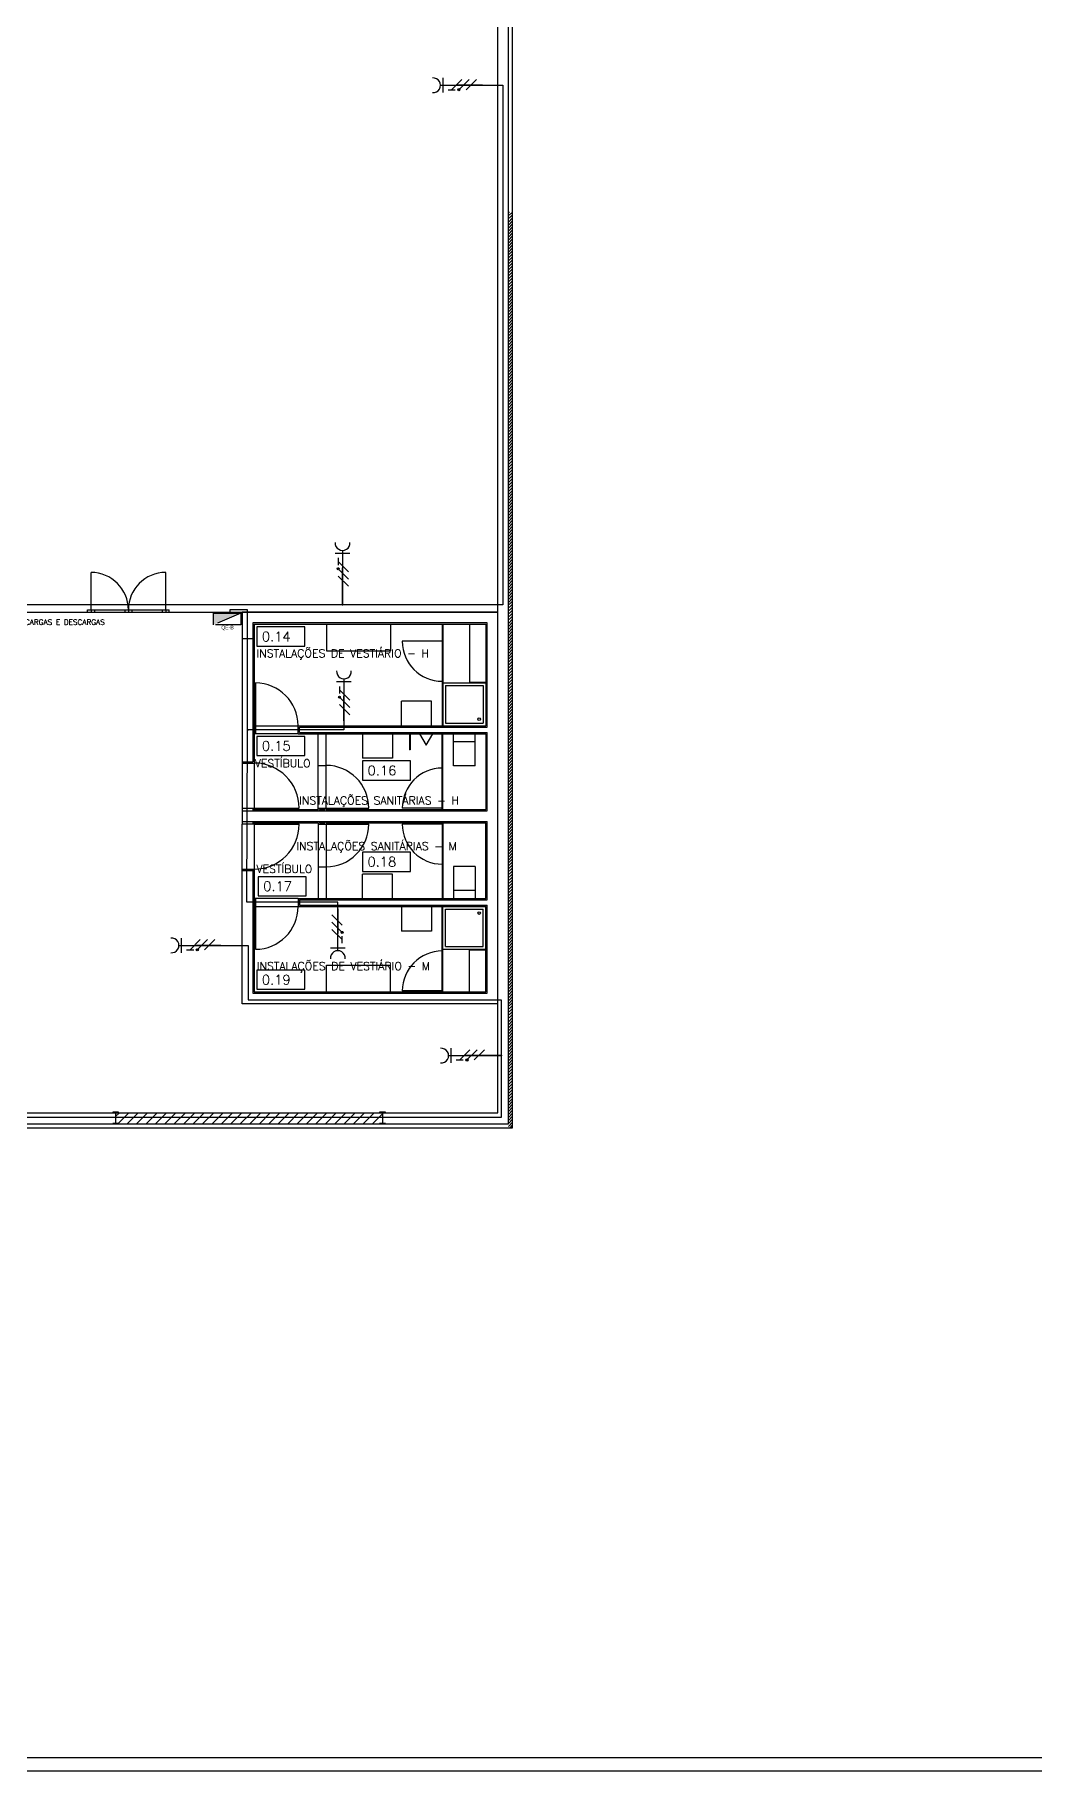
# Model space of a CAD drawing. Header units: millimetres. Extents: x -35961 to -35580, y 154458 to 154764.
# Drawn here: x -35720.91 to -35702.18, y 154616.98 to 154649.52 of the extents above; entities that cross this region are included whole.
import ezdxf

# ---------------------------------------------------------------- set-up
doc = ezdxf.new("R2010")
doc.units = ezdxf.units.MM
doc.header["$MEASUREMENT"] = 0
doc.linetypes.add('PHANTOM2', pattern=[31.75, 15.875, -3.175, 3.175, -3.175, 3.175, -3.175])
doc.layers.get('0').update_dxf_attribs({"color": 253})
for name, color, linetype in [('0_ARQ', 253, 'Continuous'), ('LigacoesParciais', 10, 'Continuous'), ('NomesQuadros', 255, 'Continuous'), ('Projecto', 252, 'Continuous'), ('QuadrosEletricos', 80, 'Continuous'), ('Tomadas', 50, 'Continuous')]:
    doc.layers.add(name, color=color, linetype=linetype)
doc.styles.add('ROMANS', font='romans')
doc.styles.get("Standard").update_dxf_attribs({"font": 'ARIALN.TTF'})

msp = doc.modelspace()

# ---------------------------------------------------------------- hatches: boundary and pattern name
at = {"layer": 'LigacoesParciais', "linetype": 'Continuous', "ltscale": 0.03, "true_color": 0x636466}
h = msp.add_hatch(dxfattribs=at)
h.set_pattern_fill('ANSI31', color=251)
h.set_pattern_definition([(45, (106.83378, 29.50199), (-0.08838834765, 0.08838834765), [])])
h.paths.add_polyline_path([(-35719.394, 154629.317), (-35719.394, 154629.117), (-35719.342, 154629.117), (-35714.452, 154629.111), (-35714.452, 154629.117), (-35714.4, 154629.117), (-35714.4, 154629.317)])
at = {"layer": 'Projecto'}
h = msp.add_hatch(dxfattribs=at)
h.set_pattern_fill('ANSI31', color=256, scale=0.0125, style=0)
h.set_pattern_definition([(45, (-45622.590237, 161053.594163), (-0.02806330038, 0.02806330038), [])])
h.paths.add_polyline_path([(-35711.959, 154646.197), (-35712.024, 154646.197), (-35712.024, 154646.047), (-35712.039, 154646.047), (-35712.039, 154638.847), (-35712.024, 154638.847), (-35712.024, 154638.547), (-35712.039, 154638.547), (-35712.039, 154633.897), (-35712.024, 154633.897), (-35712.024, 154633.597), (-35712.039, 154633.597), (-35712.039, 154631.347), (-35712.024, 154631.347), (-35712.024, 154631.047), (-35712.039, 154631.047), (-35712.039, 154629.163), (-35712.039, 154629.053), (-35712.039, 154629.037), (-35711.959, 154629.037)])
at = {"layer": 'QuadrosEletricos', "linetype": 'PHANTOM2', "ltscale": 0.03}
h = msp.add_hatch(color=256, dxfattribs=at)
h.dxf.hatch_style = 1
h.paths.add_polyline_path([(-35717.566, 154638.682), (-35717.566, 154638.461), (-35717.051, 154638.682)])
at = {"layer": 'Tomadas', "linetype": 'Continuous', "ltscale": 0.03, "transparency": 33554687}
h = msp.add_hatch(color=256, dxfattribs=at)
h.dxf.hatch_style = 1
h.paths.add_polyline_path([(-35712.946, 154648.49, 1), (-35712.986, 154648.49, 1)])
h = msp.add_hatch(color=256, dxfattribs=at)
h.dxf.hatch_style = 1
h.paths.add_polyline_path([(-35715.248, 154639.513, 1), (-35715.208, 154639.513, 1)])
h = msp.add_hatch(color=256, dxfattribs=at)
h.dxf.hatch_style = 1
h.paths.add_polyline_path([(-35715.127, 154638.839, 1), (-35715.167, 154638.839, 1)])
h = msp.add_hatch(color=256, dxfattribs=at)
h.dxf.hatch_style = 1
h.paths.add_polyline_path([(-35715.222, 154637.105, 1), (-35715.182, 154637.105, 1)])
h = msp.add_hatch(color=256, dxfattribs=at)
h.dxf.hatch_style = 1
h.paths.add_polyline_path([(-35716.904, 154636.492, 1), (-35716.945, 154636.492, 1)])
h = msp.add_hatch(color=256, dxfattribs=at)
h.dxf.hatch_style = 1
h.paths.add_polyline_path([(-35715.133, 154632.698, 1), (-35715.173, 154632.698, 1)])
h = msp.add_hatch(color=256, dxfattribs=at)
h.dxf.hatch_style = 1
h.paths.add_polyline_path([(-35717.848, 154632.372, 1), (-35717.888, 154632.372, 1)])
h = msp.add_hatch(color=256, dxfattribs=at)
h.dxf.hatch_style = 1
h.paths.add_polyline_path([(-35712.191, 154630.391, 1), (-35712.15, 154630.391, 1)])
h = msp.add_hatch(color=256, dxfattribs=at)
h.dxf.hatch_style = 1
h.paths.add_polyline_path([(-35712.795, 154630.307, 1), (-35712.835, 154630.307, 1)])

# ---------------------------------------------------------------- linework, layer by layer
at = {"layer": '0_ARQ'}
for points in [[(-35766.439, 154676.178), (-35676.439, 154676.178), (-35676.439, 154616.978), (-35766.439, 154616.978)], [(-35676.439, 154616.978), (-35764.189, 154616.978), (-35764.189, 154676.178), (-35676.439, 154676.178)], [(-35676.689, 154617.228), (-35763.939, 154617.228), (-35763.939, 154675.928), (-35676.689, 154675.928)]]:
    msp.add_lwpolyline(points, close=True, dxfattribs=at)
at = {"layer": 'Projecto'}
for p, q in [((-35711.959, 154629.037, 0), (-35711.959, 154666.377, 0)), ((-35719.86, 154638.743, 0), (-35719.86, 154639.443, 0)), ((-35718.46, 154638.743, 0), (-35718.46, 154639.443, 0)), ((-35742.367, 154638.697, 0), (-35712.239, 154638.697, 0)), ((-35719.925, 154638.743, 0), (-35718.395, 154638.743, 0)), ((-35719.925, 154638.698, 0), (-35719.925, 154638.743, 0)), ((-35719.86, 154638.743, 0), (-35719.86, 154638.698, 0)), ((-35719.795, 154638.743, 0), (-35719.795, 154638.698, 0)), ((-35719.225, 154638.743, 0), (-35719.225, 154638.698, 0)), ((-35719.16, 154638.743, 0), (-35719.16, 154638.698, 0)), ((-35719.095, 154638.743, 0), (-35719.095, 154638.698, 0)), ((-35718.525, 154638.743, 0), (-35718.525, 154638.698, 0)), ((-35718.46, 154638.743, 0), (-35718.46, 154638.698, 0)), ((-35718.395, 154638.698, 0), (-35718.395, 154638.743, 0)), ((-35712.439, 154638.697, 0), (-35717.029, 154638.697, 0)), ((-35717.029, 154638.697, 0), (-35717.029, 154635.872, 0)), ((-35716.829, 154638.497, 0), (-35716.829, 154635.897, 0)), ((-35712.439, 154638.497, 0), (-35716.829, 154638.497, 0)), ((-35712.239, 154638.697, 0), (-35712.449, 154638.697, 0)), ((-35712.439, 154636.547, 0), (-35712.439, 154638.497, 0)), ((-35712.439, 154636.547, 0), (-35712.439, 154638.497, 0)), ((-35716.804, 154638.197, 0), (-35717.029, 154638.197, 0)), ((-35716.804, 154638.472, 0), (-35716.804, 154634.977, 0)), ((-35716.804, 154638.472, 0), (-35712.464, 154638.472, 0)), ((-35715.446, 154638.472, 0), (-35715.446, 154637.972, 0)), ((-35714.246, 154638.472, 0), (-35714.246, 154637.972, 0)), ((-35713.277, 154638.472, 0), (-35713.277, 154636.572, 0)), ((-35713.264, 154638.472, 0), (-35713.264, 154636.572, 0)), ((-35712.764, 154638.472, 0), (-35712.764, 154637.372, 0)), ((-35712.464, 154638.472, 0), (-35712.464, 154636.572, 0)), ((-35712.439, 154636.547, 0), (-35712.439, 154638.407, 0)), ((-35715.446, 154637.972, 0), (-35714.246, 154637.972, 0)), ((-35713.264, 154638.153, 0), (-35714.027, 154638.153, 0)), ((-35716.779, 154637.372, 0), (-35716.779, 154636.422, 0)), ((-35713.264, 154637.403, 0), (-35713.277, 154637.403, 0)), ((-35713.264, 154637.372, 0), (-35712.464, 154637.372, 0)), ((-35713.214, 154637.322, 0), (-35713.214, 154636.622, 0)), ((-35713.214, 154637.322, 0), (-35712.514, 154637.322, 0)), ((-35712.764, 154637.385, 0), (-35712.464, 154637.385, 0)), ((-35712.514, 154637.322, 0), (-35712.514, 154636.622, 0)), ((-35713.481, 154637.032, 0), (-35714.041, 154637.032, 0)), ((-35714.041, 154636.572, 0), (-35714.041, 154637.032, 0)), ((-35713.481, 154636.572, 0), (-35713.481, 154637.032, 0)), ((-35716.804, 154636.572, 0), (-35712.464, 154636.572, 0)), ((-35715.979, 154636.422, 0), (-35715.979, 154636.572, 0)), ((-35715.954, 154636.547, 0), (-35712.439, 154636.547, 0)), ((-35715.954, 154636.447, 0), (-35715.954, 154636.547, 0)), ((-35713.214, 154636.622, 0), (-35712.514, 154636.622, 0)), ((-35716.779, 154636.422, 0), (-35716.804, 154636.422, 0)), ((-35715.979, 154636.422, 0), (-35716.779, 154636.422, 0)), ((-35715.979, 154636.422, 0), (-35715.604, 154636.422, 0)), ((-35715.954, 154636.447, 0), (-35715.579, 154636.447, 0)), ((-35715.604, 154636.422, 0), (-35712.464, 154636.422, 0)), ((-35715.604, 154635.827, 0), (-35715.604, 154636.422, 0)), ((-35715.579, 154636.447, 0), (-35712.439, 154636.447, 0)), ((-35715.454, 154635.002, 0), (-35715.454, 154636.422, 0)), ((-35714.773, 154636.422, 0), (-35714.773, 154635.962, 0)), ((-35714.213, 154636.422, 0), (-35714.213, 154635.962, 0)), ((-35713.89, 154636.422, 0), (-35713.89, 154636.122, 0)), ((-35713.877, 154636.422, 0), (-35713.877, 154636.122, 0)), ((-35713.702, 154636.422, 0), (-35713.577, 154636.205, 0)), ((-35713.577, 154636.205, 0), (-35713.452, 154636.422, 0)), ((-35713.277, 154635.002, 0), (-35713.277, 154636.422, 0)), ((-35713.264, 154635.002, 0), (-35713.264, 154636.422, 0)), ((-35713.064, 154635.822, 0), (-35713.064, 154636.422, 0)), ((-35712.664, 154636.272, 0), (-35713.064, 154636.272, 0)), ((-35712.664, 154635.822, 0), (-35712.664, 154636.422, 0)), ((-35712.464, 154636.422, 0), (-35712.464, 154635.002, 0)), ((-35712.439, 154636.147, 0), (-35712.439, 154636.447, 0)), ((-35712.439, 154634.977, 0), (-35712.439, 154636.447, 0)), ((-35712.439, 154634.977, 0), (-35712.439, 154636.447, 0)), ((-35717.029, 154635.897, 0), (-35716.829, 154635.897, 0)), ((-35714.213, 154635.962, 0), (-35714.773, 154635.962, 0)), ((-35713.877, 154636.122, 0), (-35713.89, 154636.122, 0)), ((-35712.439, 154634.977, 0), (-35712.439, 154635.947, 0)), ((-35717.029, 154635.872, 0), (-35716.804, 154635.872, 0)), ((-35717.029, 154635.872, 0), (-35717.029, 154635.027, 0)), ((-35715.604, 154635.827, 0), (-35715.454, 154635.827, 0)), ((-35715.604, 154635.027, 0), (-35715.604, 154635.827, 0)), ((-35713.264, 154635.777, 0), (-35713.277, 154635.777, 0)), ((-35712.664, 154635.822, 0), (-35713.064, 154635.822, 0)), ((-35712.439, 154634.977, 0), (-35712.439, 154635.857, 0)), ((-35717.029, 154635.027, 0), (-35717.029, 154634.727, 0)), ((-35717.029, 154635.027, 0), (-35715.959, 154635.027, 0)), ((-35717.029, 154634.977, 0), (-35712.439, 154634.977, 0)), ((-35716.829, 154635.027, 0), (-35716.829, 154634.977, 0)), ((-35716.804, 154635.002, 0), (-35715.604, 154635.002, 0)), ((-35715.604, 154635.002, 0), (-35715.604, 154635.027, 0)), ((-35715.604, 154635.027, 0), (-35715.454, 154635.027, 0)), ((-35715.604, 154635.027, 0), (-35714.654, 154635.027, 0)), ((-35715.579, 154634.977, 0), (-35715.579, 154635.002, 0)), ((-35715.579, 154635.002, 0), (-35715.479, 154635.002, 0)), ((-35715.479, 154634.977, 0), (-35715.479, 154635.002, 0)), ((-35715.454, 154635.002, 0), (-35712.464, 154635.002, 0)), ((-35713.277, 154635.027, 0), (-35714.027, 154635.027, 0)), ((-35713.264, 154635.027, 0), (-35713.277, 154635.027, 0)), ((-35717.029, 154634.777, 0), (-35712.439, 154634.777, 0)), ((-35716.804, 154634.727, 0), (-35717.029, 154634.727, 0)), ((-35717.029, 154631.357, 0), (-35717.029, 154634.727, 0)), ((-35716.829, 154634.777, 0), (-35716.829, 154634.727, 0)), ((-35716.804, 154634.777, 0), (-35716.804, 154634.727, 0)), ((-35716.804, 154634.752, 0), (-35715.604, 154634.752, 0)), ((-35716.804, 154634.727, 0), (-35716.804, 154633.882, 0)), ((-35716.804, 154634.727, 0), (-35715.959, 154634.727, 0)), ((-35715.604, 154634.752, 0), (-35715.604, 154634.727, 0)), ((-35715.604, 154634.727, 0), (-35715.454, 154634.727, 0)), ((-35715.604, 154634.727, 0), (-35714.654, 154634.727, 0)), ((-35715.604, 154634.727, 0), (-35715.604, 154633.927, 0)), ((-35715.579, 154634.777, 0), (-35715.579, 154634.752, 0)), ((-35715.579, 154634.752, 0), (-35715.479, 154634.752, 0)), ((-35715.479, 154634.777, 0), (-35715.479, 154634.752, 0)), ((-35715.454, 154634.752, 0), (-35712.464, 154634.752, 0)), ((-35715.454, 154634.752, 0), (-35715.454, 154633.332, 0)), ((-35713.277, 154634.727, 0), (-35714.027, 154634.727, 0)), ((-35713.277, 154634.752, 0), (-35713.277, 154633.332, 0)), ((-35713.264, 154634.727, 0), (-35713.277, 154634.727, 0)), ((-35713.264, 154634.752, 0), (-35713.264, 154633.332, 0)), ((-35712.464, 154633.332, 0), (-35712.464, 154634.752, 0)), ((-35712.439, 154633.307, 0), (-35712.439, 154634.777, 0)), ((-35712.439, 154633.307, 0), (-35712.439, 154634.777, 0)), ((-35712.439, 154633.307, 0), (-35712.439, 154634.777, 0)), ((-35712.439, 154633.307, 0), (-35712.439, 154634.777, 0)), ((-35713.264, 154633.977, 0), (-35713.277, 154633.977, 0)), ((-35717.029, 154633.882, 0), (-35716.804, 154633.882, 0)), ((-35717.029, 154633.857, 0), (-35716.804, 154633.857, 0)), ((-35716.829, 154633.857, 0), (-35716.829, 154631.557, 0)), ((-35716.804, 154633.882, 0), (-35716.804, 154633.332, 0)), ((-35715.604, 154633.927, 0), (-35715.604, 154633.332, 0)), ((-35715.604, 154633.927, 0), (-35715.454, 154633.927, 0)), ((-35714.213, 154633.792, 0), (-35714.773, 154633.792, 0)), ((-35714.773, 154633.332, 0), (-35714.773, 154633.792, 0)), ((-35714.213, 154633.332, 0), (-35714.213, 154633.792, 0)), ((-35712.664, 154633.932, 0), (-35713.064, 154633.932, 0)), ((-35713.064, 154633.932, 0), (-35713.064, 154633.332, 0)), ((-35712.664, 154633.932, 0), (-35712.664, 154633.332, 0)), ((-35712.439, 154633.727, 0), (-35712.439, 154633.817, 0)), ((-35716.804, 154633.332, 0), (-35716.804, 154633.182, 0)), ((-35716.779, 154633.332, 0), (-35716.804, 154633.332, 0)), ((-35716.779, 154633.332, 0), (-35716.779, 154633.182, 0)), ((-35716.779, 154633.332, 0), (-35716.779, 154632.382, 0)), ((-35715.979, 154633.332, 0), (-35716.779, 154633.332, 0)), ((-35715.979, 154633.332, 0), (-35715.604, 154633.332, 0)), ((-35715.979, 154633.332, 0), (-35715.979, 154633.182, 0)), ((-35715.954, 154633.307, 0), (-35715.579, 154633.307, 0)), ((-35715.954, 154633.307, 0), (-35715.954, 154633.207, 0)), ((-35715.604, 154633.332, 0), (-35712.464, 154633.332, 0)), ((-35715.579, 154633.307, 0), (-35712.439, 154633.307, 0)), ((-35712.664, 154633.482, 0), (-35713.064, 154633.482, 0)), ((-35716.804, 154633.182, 0), (-35712.464, 154633.182, 0)), ((-35716.804, 154633.182, 0), (-35716.804, 154631.582, 0)), ((-35715.954, 154633.207, 0), (-35712.439, 154633.207, 0)), ((-35714.041, 154633.182, 0), (-35714.041, 154632.722, 0)), ((-35713.481, 154633.182, 0), (-35713.481, 154632.722, 0)), ((-35713.277, 154631.582, 0), (-35713.277, 154633.182, 0)), ((-35713.264, 154631.582, 0), (-35713.264, 154633.182, 0)), ((-35713.214, 154632.432, 0), (-35713.214, 154633.132, 0)), ((-35713.214, 154633.132, 0), (-35712.514, 154633.132, 0)), ((-35712.514, 154632.432, 0), (-35712.514, 154633.132, 0)), ((-35712.464, 154631.582, 0), (-35712.464, 154633.182, 0)), ((-35712.439, 154631.557, 0), (-35712.439, 154633.207, 0)), ((-35712.439, 154631.557, 0), (-35712.439, 154633.207, 0)), ((-35712.439, 154631.557, 0), (-35712.439, 154633.207, 0)), ((-35712.439, 154631.557, 0), (-35712.439, 154633.207, 0)), ((-35713.481, 154632.722, 0), (-35714.041, 154632.722, 0)), ((-35713.264, 154632.35, 0), (-35713.277, 154632.35, 0)), ((-35713.264, 154632.382, 0), (-35712.464, 154632.382, 0)), ((-35713.214, 154632.432, 0), (-35712.514, 154632.432, 0)), ((-35712.764, 154631.582, 0), (-35712.764, 154632.382, 0)), ((-35712.764, 154632.369, 0), (-35712.464, 154632.369, 0)), ((-35715.446, 154632.082, 0), (-35714.246, 154632.082, 0)), ((-35715.446, 154631.582, 0), (-35715.446, 154632.082, 0)), ((-35714.246, 154631.582, 0), (-35714.246, 154632.082, 0)), ((-35712.239, 154631.357, 0), (-35717.029, 154631.357, 0)), ((-35716.829, 154631.557, 0), (-35712.439, 154631.557, 0)), ((-35716.804, 154631.582, 0), (-35712.464, 154631.582, 0)), ((-35713.264, 154631.6, 0), (-35714.027, 154631.6, 0)), ((-35749.577, 154629.037, 0), (-35711.959, 154629.037, 0))]:
    msp.add_line(p, q, dxfattribs=at)
at = {"layer": 'Projecto', "elevation": 0}
for points in [[(-35743.887, 154629.108), (-35712.039, 154629.108), (-35712.039, 154666.297), (-35714.452, 154666.297)], [(-35712.239, 154629.317), (-35712.239, 154666.086), (-35749.297, 154666.086), (-35749.297, 154638.697), (-35742.367, 154638.697)], [(-35712.439, 154636.547), (-35712.439, 154638.497)], [(-35712.439, 154634.977), (-35712.439, 154636.447)], [(-35712.439, 154633.307), (-35712.439, 154634.777)], [(-35712.439, 154631.557), (-35712.439, 154633.207)], [(-35739.394, 154629.317), (-35712.239, 154629.317), (-35712.239, 154629.317)]]:
    msp.add_lwpolyline(points, dxfattribs=at)
for points in [[(-35715.854, 154638.422), (-35716.754, 154638.422), (-35716.754, 154638.062), (-35715.854, 154638.062)], [(-35715.854, 154636.372), (-35716.754, 154636.372), (-35716.754, 154636.012), (-35715.854, 154636.012)], [(-35713.873, 154635.912), (-35714.773, 154635.912), (-35714.773, 154635.552), (-35713.873, 154635.552)], [(-35713.875, 154634.202), (-35714.775, 154634.202), (-35714.775, 154633.842), (-35713.875, 154633.842)], [(-35715.829, 154633.742), (-35716.729, 154633.742), (-35716.729, 154633.382), (-35715.829, 154633.382)], [(-35715.854, 154631.992), (-35716.754, 154631.992), (-35716.754, 154631.632), (-35715.854, 154631.632)], [(-35719.342, 154629.108), (-35719.342, 154629.117), (-35719.394, 154629.117), (-35719.394, 154629.318), (-35719.342, 154629.318), (-35719.342, 154629.328), (-35719.452, 154629.328), (-35719.452, 154629.318), (-35719.4, 154629.318), (-35719.4, 154629.117), (-35719.452, 154629.117), (-35719.452, 154629.108), (-35719.452, 154629.108)], [(-35714.342, 154629.108), (-35714.342, 154629.117), (-35714.394, 154629.117), (-35714.394, 154629.318), (-35714.342, 154629.318), (-35714.342, 154629.328), (-35714.452, 154629.328), (-35714.452, 154629.318), (-35714.4, 154629.318), (-35714.4, 154629.117), (-35714.452, 154629.117), (-35714.452, 154629.108), (-35714.452, 154629.108)]]:
    msp.add_lwpolyline(points, close=True, dxfattribs=at)
at = {"layer": 'Projecto'}
for centre in [(-35712.585, 154636.693, 0), (-35712.585, 154633.061, 0)]:
    msp.add_circle(centre, 0.025, dxfattribs=at)
for centre, radius, start, end in [((-35719.86, 154638.743, 0), 0.7, 0, 90), ((-35718.46, 154638.743, 0), 0.7, 90, 180), ((-35713.277, 154638.153, 0), 0.75, 180, 270), ((-35716.779, 154636.572, 0), 0.8, 0, 90), ((-35716.804, 154635.027, 0), 0.845, 0, 90), ((-35715.454, 154635.027, 0), 0.8, 0, 90), ((-35713.277, 154635.027, 0), 0.75, 90, 180), ((-35716.804, 154634.727, 0), 0.845, 270, 0), ((-35715.454, 154634.727, 0), 0.8, 270, 0), ((-35713.277, 154634.727, 0), 0.75, 180, 270), ((-35716.779, 154633.182, 0), 0.8, 270, 0), ((-35713.277, 154631.6, 0), 0.75, 90, 180)]:
    msp.add_arc(centre, radius, start, end, dxfattribs=at)
at = {"layer": 'QuadrosEletricos', "linetype": 'PHANTOM2', "ltscale": 0.03}
msp.add_line((-35717.051, 154638.682), (-35717.566, 154638.461), dxfattribs=at)
msp.add_lwpolyline([(-35717.051, 154638.461), (-35717.566, 154638.461), (-35717.566, 154638.682), (-35717.051, 154638.682)], close=True, dxfattribs=at)
at = {"layer": 'Tomadas', "color": 2, "true_color": 0xf1eb1f}
for p, q in [((-35713.26, 154648.435), (-35713.26, 154648.71)), ((-35713.31, 154648.572), (-35713.06, 154648.572)), ((-35715.283, 154639.807), (-35715.008, 154639.807)), ((-35715.146, 154639.857), (-35715.146, 154639.607)), ((-35715.257, 154637.399), (-35714.982, 154637.399)), ((-35715.12, 154637.449), (-35715.12, 154637.199)), ((-35718.212, 154632.454), (-35717.962, 154632.454)), ((-35718.162, 154632.317), (-35718.162, 154632.592)), ((-35715.098, 154632.404), (-35715.373, 154632.404)), ((-35715.235, 154632.354), (-35715.235, 154632.604)), ((-35713.159, 154630.389), (-35712.909, 154630.389)), ((-35713.109, 154630.252), (-35713.109, 154630.527))]:
    msp.add_line(p, q, dxfattribs=at)
at = {"layer": 'Tomadas'}
for p, q in [((-35713.102, 154648.49), (-35712.909, 154648.683)), ((-35712.966, 154648.49), (-35712.773, 154648.683)), ((-35712.829, 154648.49), (-35712.637, 154648.683)), ((-35713.17, 154648.49), (-35713.034, 154648.49)), ((-35715.228, 154639.717), (-35715.228, 154639.581)), ((-35715.228, 154639.649), (-35715.035, 154639.456)), ((-35715.228, 154639.513), (-35715.035, 154639.32)), ((-35715.228, 154639.376), (-35715.035, 154639.184)), ((-35715.202, 154637.309), (-35715.202, 154637.173)), ((-35715.202, 154637.241), (-35715.009, 154637.048)), ((-35715.202, 154637.105), (-35715.009, 154636.912)), ((-35715.202, 154636.969), (-35715.009, 154636.776)), ((-35715.153, 154632.835), (-35715.346, 154633.027)), ((-35715.153, 154632.698), (-35715.346, 154632.891)), ((-35715.153, 154632.562), (-35715.346, 154632.755)), ((-35718.072, 154632.372), (-35717.936, 154632.372)), ((-35718.004, 154632.372), (-35717.812, 154632.565)), ((-35717.868, 154632.372), (-35717.676, 154632.565)), ((-35717.732, 154632.372), (-35717.54, 154632.565)), ((-35715.153, 154632.494), (-35715.153, 154632.63)), ((-35712.951, 154630.307), (-35712.758, 154630.5)), ((-35712.815, 154630.307), (-35712.622, 154630.5)), ((-35712.678, 154630.307), (-35712.486, 154630.5)), ((-35713.019, 154630.307), (-35712.883, 154630.307))]:
    msp.add_line(p, q, dxfattribs=at)
at = {"layer": 'Tomadas', "linetype": 'Continuous', "ltscale": 0.03}
for p, q in [((-35713.06, 154648.572), (-35712.522, 154648.572)), ((-35712.522, 154648.572), (-35712.985, 154648.572)), ((-35712.522, 154648.572), (-35712.143, 154648.572)), ((-35712.143, 154648.572), (-35712.143, 154638.836)), ((-35715.146, 154639.607), (-35715.146, 154639.069)), ((-35715.146, 154639.069), (-35715.146, 154639.532)), ((-35715.146, 154638.836), (-35731.184, 154638.836)), ((-35715.146, 154638.836), (-35715.146, 154639.069)), ((-35715.146, 154639.069), (-35715.146, 154638.836)), ((-35712.143, 154638.836), (-35715.146, 154638.836)), ((-35716.926, 154638.741), (-35717.257, 154638.741)), ((-35717.257, 154638.741), (-35717.257, 154638.682)), ((-35716.926, 154636.493), (-35716.926, 154638.741)), ((-35715.12, 154637.199), (-35715.12, 154636.661)), ((-35715.12, 154636.661), (-35715.12, 154637.124)), ((-35715.12, 154636.661), (-35715.12, 154636.493)), ((-35716.942, 154633.266), (-35716.926, 154636.493)), ((-35715.12, 154636.493), (-35716.926, 154636.493)), ((-35715.235, 154633.266), (-35716.942, 154633.266)), ((-35715.235, 154633.142), (-35715.235, 154633.266)), ((-35715.235, 154633.142), (-35715.235, 154632.679)), ((-35715.235, 154632.604), (-35715.235, 154633.142)), ((-35717.962, 154632.454), (-35717.425, 154632.454)), ((-35717.425, 154632.454), (-35717.887, 154632.454)), ((-35717.425, 154632.454), (-35716.916, 154632.454)), ((-35716.916, 154632.454), (-35716.916, 154631.436)), ((-35716.916, 154631.436), (-35712.172, 154631.436)), ((-35712.172, 154631.436), (-35712.172, 154630.389)), ((-35712.909, 154630.389), (-35712.371, 154630.389)), ((-35712.371, 154630.389), (-35712.834, 154630.389)), ((-35712.172, 154630.389), (-35712.371, 154630.389)), ((-35712.371, 154630.389), (-35712.172, 154630.389)), ((-35712.172, 154630.389), (-35712.172, 154629.228)), ((-35712.172, 154629.228), (-35722.33, 154629.228))]:
    msp.add_line(p, q, dxfattribs=at)
for centre in [(-35712.966, 154648.49), (-35715.228, 154639.513), (-35715.202, 154637.105), (-35715.153, 154632.698), (-35717.868, 154632.372), (-35712.815, 154630.307)]:
    msp.add_circle(centre, 0.02, dxfattribs=at)
at = {"layer": 'Tomadas', "color": 2, "true_color": 0xf1eb1f}
for centre, start, end in [((-35713.447, 154648.572), 264.7841, 95.2159), ((-35715.146, 154639.994), 174.7841, 5.2159), ((-35715.12, 154637.586), 174.7841, 5.2159), ((-35718.35, 154632.454), 264.7841, 95.2159), ((-35715.235, 154632.217), 354.7841, 185.2159), ((-35713.296, 154630.389), 264.7841, 95.2159)]:
    msp.add_arc(centre, 0.138, start, end, dxfattribs=at)

# ---------------------------------------------------------------- texts
at = {"color": 0, "style": 'ROMANS'}
for s, height, p in [('ZONA DE CARGAS E DESCARGAS', 0.1, (-35721.758, 154638.463, 0)), ('INSTALAÇÕES DE VESTIÁRIO - H', 0.15, (-35716.76, 154637.852, 0)), ('VESTÍBULO', 0.15, (-35716.792, 154635.792, 0)), ('INSTALAÇÕES SANITÁRIAS - H', 0.15, (-35715.96, 154635.095, 0)), ('INSTALAÇÕES SANITÁRIAS - M', 0.15, (-35716.013, 154634.24, 0)), ('VESTÍBULO', 0.15, (-35716.76, 154633.812, 0)), ('INSTALAÇÕES DE VESTIÁRIO - M', 0.15, (-35716.754, 154631.992, 0))]:
    msp.add_text(s, height=height, dxfattribs=at).set_placement(p)
at = {"layer": 'NomesQuadros', "color": 3, "linetype": 'PHANTOM2', "ltscale": 0.03}
msp.add_text('QE-B', height=0.07, dxfattribs=at).set_placement((-35717.419, 154638.377))
at = {"layer": 'Projecto', "style": 'ROMANS'}
for s, p in [(' 0.14', (-35716.782, 154638.152, 0)), (' 0.15', (-35716.782, 154636.102, 0)), (' 0.16', (-35714.801, 154635.642, 0)), (' 0.18', (-35714.803, 154633.932, 0)), (' 0.17', (-35716.757, 154633.472, 0)), (' 0.19', (-35716.782, 154631.722, 0))]:
    msp.add_text(s, height=0.18, dxfattribs=at).set_placement(p)

doc.saveas('drawing.dxf')
